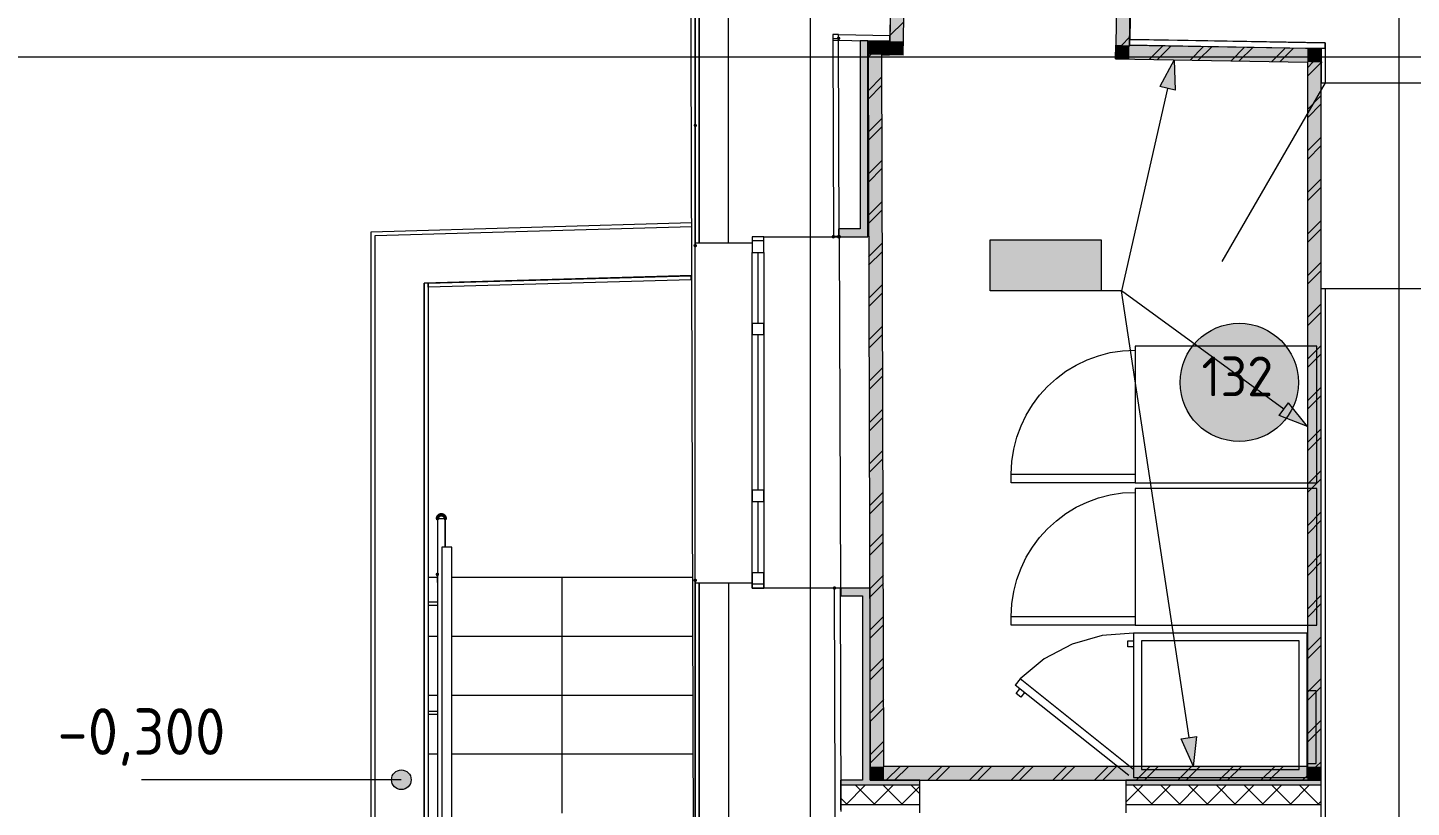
# Model space of a CAD drawing. Header units: millimetres. Extents: x -546 to 1681, y -650 to 1730.
# Drawn here: x 722.3 to 792.8, y 615.1 to 654.9 of the extents above; entities that cross this region are included whole.
import ezdxf

# ---------------------------------------------------------------- set-up
doc = ezdxf.new("R2010")
doc.units = ezdxf.units.MM

msp = doc.modelspace()

# ---------------------------------------------------------------- hatches: boundary and pattern name
at = {"true_color": 0xffffff}
h = msp.add_hatch(color=7, dxfattribs=at)
h.dxf.hatch_style = 2
h.paths.add_polyline_path([(766.905, 654.164), (766.205, 654.176), (766.291, 659.072), (766.991, 659.06)])
h = msp.add_hatch(color=7, dxfattribs=at)
h.dxf.hatch_style = 2
h.paths.add_polyline_path([(777.807, 658.877), (778.507, 658.865), (778.424, 653.966), (777.724, 653.978)])
h = msp.add_hatch(color=7)
h.dxf.hatch_style = 2
h.paths.add_polyline_path([(763.602, 654.229), (763.666, 654.255), (763.692, 654.319), (763.666, 654.382), (763.602, 654.409), (763.533, 654.382), (763.506, 654.319), (763.533, 654.255)])
h = msp.add_hatch(color=7)
h.dxf.hatch_style = 2
h.paths.add_polyline_path([(765.094, 644.21), (764.694, 644.21), (764.694, 654.195), (765.094, 654.195)])
h = msp.add_hatch(color=7, dxfattribs=at)
h.dxf.hatch_style = 2
h.paths.add_polyline_path([(765.797, 653.483), (765.097, 653.495), (765.094, 654.195)])
h = msp.add_hatch(color=7, dxfattribs=at)
h.dxf.hatch_style = 2
h.paths.add_polyline_path([(765.094, 654.195), (765.795, 654.183), (765.797, 653.483)])
h = msp.add_hatch(color=7, dxfattribs=at)
h.dxf.hatch_style = 2
h.paths.add_polyline_path([(765.797, 653.483), (765.795, 654.183), (766.205, 654.176), (766.193, 653.476)])
h = msp.add_hatch(color=7, dxfattribs=at)
h.dxf.hatch_style = 2
h.paths.add_polyline_path([(766.205, 654.176), (766.893, 653.464), (766.193, 653.476)])
h = msp.add_hatch(color=7, dxfattribs=at)
h.dxf.hatch_style = 2
h.paths.add_polyline_path([(766.905, 654.164), (766.893, 653.464), (766.205, 654.176)])
h = msp.add_hatch(color=7, dxfattribs=at)
h.dxf.hatch_style = 2
h.paths.add_polyline_path([(777.712, 653.278), (777.724, 653.978), (778.424, 653.966)])
h = msp.add_hatch(color=7, dxfattribs=at)
h.dxf.hatch_style = 2
h.paths.add_polyline_path([(778.424, 653.966), (778.412, 653.266), (777.712, 653.278)])
h = msp.add_hatch(color=7, dxfattribs=at)
h.dxf.hatch_style = 2
h.paths.add_polyline_path([(778.412, 653.266), (778.424, 653.966), (787.486, 653.81), (787.486, 653.11)])
h = msp.add_hatch(color=7, dxfattribs=at)
h.dxf.hatch_style = 2
h.paths.add_polyline_path([(787.486, 653.11), (787.486, 653.81), (788.186, 653.798)])
h = msp.add_hatch(color=7, dxfattribs=at)
h.dxf.hatch_style = 2
h.paths.add_polyline_path([(787.486, 653.11), (788.174, 653.786), (788.186, 653.786), (788.186, 653.097)])
h = msp.add_hatch(color=7, dxfattribs=at)
h.dxf.hatch_style = 2
h.paths.add_polyline_path([(788.186, 653.786), (788.174, 653.786), (788.186, 653.798)])
h = msp.add_hatch(color=7, dxfattribs=at)
h.dxf.hatch_style = 2
h.paths.add_polyline_path([(765.91, 617.218), (765.21, 617.218), (765.097, 653.495), (765.797, 653.483)])
at = {"true_color": 0x0077b0}
h = msp.add_hatch(color=144, dxfattribs=at)
h.dxf.hatch_style = 2
h.paths.add_polyline_path([(780.697, 653.227), (780.755, 651.682), (779.975, 651.86)])
at = {"true_color": 0xffffff}
h = msp.add_hatch(color=7, dxfattribs=at)
h.dxf.hatch_style = 2
h.paths.add_polyline_path([(787.486, 653.11), (788.186, 653.097), (788.186, 617.218), (787.486, 617.218)])
h = msp.add_hatch(color=7)
h.dxf.hatch_style = 2
h.paths.add_polyline_path([(788.155, 653.156), (788.123, 653.118), (788.126, 653.069), (788.164, 653.036), (788.213, 653.04), (788.248, 653.078), (788.244, 653.128), (788.207, 653.16)])
h = msp.add_hatch(color=7)
h.dxf.hatch_style = 2
h.paths.add_polyline_path([(756.296, 649.973), (756.233, 649.946), (756.206, 649.883), (756.233, 649.819), (756.296, 649.793), (756.36, 649.819), (756.386, 649.883), (756.36, 649.946)])
h = msp.add_hatch(color=7)
h.dxf.hatch_style = 2
h.paths.add_polyline_path([(763.594, 644.21), (763.594, 644.22), (763.634, 644.22), (763.632, 644.61), (764.694, 644.61), (764.694, 644.21)])
h = msp.add_hatch(color=7)
h.dxf.hatch_style = 2
h.paths.add_polyline_path([(756.286, 643.85), (756.223, 643.823), (756.196, 643.76), (756.223, 643.696), (756.286, 643.67), (756.296, 643.67), (756.36, 643.696), (756.386, 643.76), (756.36, 643.823), (756.296, 643.85)])
h = msp.add_hatch(color=7)
h.dxf.hatch_style = 2
h.paths.add_polyline_path([(763.334, 644.31), (763.271, 644.283), (763.244, 644.22), (763.271, 644.156), (763.334, 644.13), (763.398, 644.156), (763.424, 644.22), (763.398, 644.283)])
h = msp.add_hatch(color=7)
h.dxf.hatch_style = 2
h.paths.add_polyline_path([(763.424, 644.22), (763.398, 644.283), (763.334, 644.31), (763.271, 644.283), (763.244, 644.22), (763.244, 644.21), (763.271, 644.146), (763.334, 644.12), (763.398, 644.146), (763.424, 644.21)])
h = msp.add_hatch(color=7)
h.dxf.hatch_style = 2
h.paths.add_polyline_path([(763.334, 644.3), (763.271, 644.273), (763.244, 644.21), (763.271, 644.146), (763.334, 644.12), (763.398, 644.146), (763.424, 644.21), (763.398, 644.273)])
h = msp.add_hatch(color=7)
h.dxf.hatch_style = 2
h.paths.add_polyline_path([(763.506, 644.21), (763.533, 644.146), (763.596, 644.12), (763.66, 644.146), (763.686, 644.21), (763.686, 644.22), (763.66, 644.283), (763.596, 644.31), (763.533, 644.283), (763.506, 644.22)])
h = msp.add_hatch(color=7)
h.dxf.hatch_style = 2
h.paths.add_polyline_path([(763.544, 644.21), (763.571, 644.146), (763.634, 644.12), (763.698, 644.146), (763.724, 644.21), (763.724, 644.22), (763.698, 644.283), (763.634, 644.31), (763.571, 644.283), (763.544, 644.22)])
h = msp.add_hatch(color=7, dxfattribs=at)
h.dxf.hatch_style = 2
h.paths.add_polyline_path([(771.322, 644.053), (776.979, 644.053), (776.979, 641.465), (771.322, 641.465)])
h = msp.add_hatch(color=7, dxfattribs=at)
h.dxf.hatch_style = 2
h.paths.add_polyline_path([(771.322, 644.053), (776.979, 644.053), (776.979, 641.465), (771.322, 641.465)])
h = msp.add_hatch(color=7, dxfattribs=at)
h.dxf.hatch_style = 2
h.paths.add_polyline_path([(771.322, 644.053), (776.979, 644.053), (776.979, 641.465), (771.322, 641.465)])
at = {"true_color": 0x0077b0}
h = msp.add_hatch(color=144, dxfattribs=at)
h.dxf.hatch_style = 2
h.paths.add_polyline_path([(771.624, 644.071), (772.634, 644.071), (772.708, 644.045), (772.733, 643.969), (772.733, 642.151), (772.708, 642.077), (772.634, 642.053), (772.558, 642.077), (772.533, 642.151), (772.533, 643.867), (771.726, 643.867), (771.726, 642.151), (771.7, 642.077), (771.624, 642.053), (771.548, 642.077), (771.523, 642.151), (771.523, 643.969), (771.548, 644.045)])
h = msp.add_hatch(color=144, dxfattribs=at)
h.dxf.hatch_style = 2
h.paths.add_polyline_path([(771.624, 644.071), (772.634, 644.071), (772.708, 644.045), (772.733, 643.969), (772.733, 642.151), (772.708, 642.077), (772.634, 642.053), (772.558, 642.077), (772.533, 642.151), (772.533, 643.867), (771.726, 643.867), (771.726, 642.151), (771.7, 642.077), (771.624, 642.053), (771.548, 642.077), (771.523, 642.151), (771.523, 643.969), (771.548, 644.045)])
h = msp.add_hatch(color=144, dxfattribs=at)
h.dxf.hatch_style = 2
h.paths.add_polyline_path([(771.624, 644.071), (772.634, 644.071), (772.708, 644.045), (772.733, 643.969), (772.733, 642.151), (772.708, 642.077), (772.634, 642.053), (772.558, 642.077), (772.533, 642.151), (772.533, 643.867), (771.726, 643.867), (771.726, 642.151), (771.7, 642.077), (771.624, 642.053), (771.548, 642.077), (771.523, 642.151), (771.523, 643.969), (771.548, 644.045)])
h = msp.add_hatch(color=144, dxfattribs=at)
h.dxf.hatch_style = 2
h.paths.add_polyline_path([(773.138, 642.151), (773.138, 643.969), (773.163, 644.045), (773.239, 644.071), (773.315, 644.045), (773.341, 643.969), (773.341, 643.263), (774.148, 643.263), (774.148, 643.969), (774.173, 644.045), (774.25, 644.071), (774.323, 644.045), (774.348, 643.969), (774.348, 642.151), (774.323, 642.077), (774.25, 642.053), (774.173, 642.077), (774.148, 642.151), (774.148, 643.06), (773.341, 643.06), (773.341, 642.151), (773.315, 642.077), (773.239, 642.053), (773.163, 642.077)])
h = msp.add_hatch(color=144, dxfattribs=at)
h.dxf.hatch_style = 2
h.paths.add_polyline_path([(773.138, 642.151), (773.138, 643.969), (773.163, 644.045), (773.239, 644.071), (773.315, 644.045), (773.341, 643.969), (773.341, 643.263), (774.148, 643.263), (774.148, 643.969), (774.173, 644.045), (774.25, 644.071), (774.323, 644.045), (774.348, 643.969), (774.348, 642.151), (774.323, 642.077), (774.25, 642.053), (774.173, 642.077), (774.148, 642.151), (774.148, 643.06), (773.341, 643.06), (773.341, 642.151), (773.315, 642.077), (773.239, 642.053), (773.163, 642.077)])
h = msp.add_hatch(color=144, dxfattribs=at)
h.dxf.hatch_style = 2
h.paths.add_polyline_path([(773.138, 642.151), (773.138, 643.969), (773.163, 644.045), (773.239, 644.071), (773.315, 644.045), (773.341, 643.969), (773.341, 643.263), (774.148, 643.263), (774.148, 643.969), (774.173, 644.045), (774.25, 644.071), (774.323, 644.045), (774.348, 643.969), (774.348, 642.151), (774.323, 642.077), (774.25, 642.053), (774.173, 642.077), (774.148, 642.151), (774.148, 643.06), (773.341, 643.06), (773.341, 642.151), (773.315, 642.077), (773.239, 642.053), (773.163, 642.077)])
h = msp.add_hatch(color=144, dxfattribs=at)
h.dxf.hatch_style = 2
h.paths.add_polyline_path([(776.571, 643.726), (776.34, 643.495), (776.269, 643.464), (776.193, 643.489), (776.168, 643.565), (776.196, 643.636), (776.591, 644.031), (776.632, 644.06), (776.673, 644.071), (776.749, 644.045), (776.774, 643.969), (776.774, 642.151), (776.749, 642.077), (776.673, 642.053), (776.597, 642.077), (776.571, 642.151)])
h = msp.add_hatch(color=144, dxfattribs=at)
h.dxf.hatch_style = 2
h.paths.add_polyline_path([(776.571, 643.726), (776.34, 643.495), (776.269, 643.464), (776.193, 643.489), (776.168, 643.565), (776.196, 643.636), (776.591, 644.031), (776.632, 644.06), (776.673, 644.071), (776.749, 644.045), (776.774, 643.969), (776.774, 642.151), (776.749, 642.077), (776.673, 642.053), (776.597, 642.077), (776.571, 642.151)])
h = msp.add_hatch(color=144, dxfattribs=at)
h.dxf.hatch_style = 2
h.paths.add_polyline_path([(776.571, 643.726), (776.34, 643.495), (776.269, 643.464), (776.193, 643.489), (776.168, 643.565), (776.196, 643.636), (776.591, 644.031), (776.632, 644.06), (776.673, 644.071), (776.749, 644.045), (776.774, 643.969), (776.774, 642.151), (776.749, 642.077), (776.673, 642.053), (776.597, 642.077), (776.571, 642.151)])
h = msp.add_hatch(color=144, dxfattribs=at)
h.dxf.hatch_style = 2
h.paths.add_polyline_path([(775.662, 642.555), (774.855, 642.555), (774.778, 642.58), (774.753, 642.657), (774.778, 642.733), (774.855, 642.758), (775.662, 642.758), (775.738, 642.733), (775.763, 642.657), (775.738, 642.58)])
h = msp.add_hatch(color=144, dxfattribs=at)
h.dxf.hatch_style = 2
h.paths.add_polyline_path([(775.662, 642.555), (774.855, 642.555), (774.778, 642.58), (774.753, 642.657), (774.778, 642.733), (774.855, 642.758), (775.662, 642.758), (775.738, 642.733), (775.763, 642.657), (775.738, 642.58)])
h = msp.add_hatch(color=144, dxfattribs=at)
h.dxf.hatch_style = 2
h.paths.add_polyline_path([(775.662, 642.555), (774.855, 642.555), (774.778, 642.58), (774.753, 642.657), (774.778, 642.733), (774.855, 642.758), (775.662, 642.758), (775.738, 642.733), (775.763, 642.657), (775.738, 642.58)])
at = {"true_color": 0xffffff}
h = msp.add_hatch(color=7, dxfattribs=at)
edge = h.paths.add_edge_path()
edge.add_arc((784.016, 636.79), 3.012, 0, 360)
at = {"true_color": 0x0077b0}
h = msp.add_hatch(color=144, dxfattribs=at)
h.dxf.hatch_style = 2
h.paths.add_polyline_path([(787.486, 634.544), (786.045, 635.102), (786.517, 635.748)])
h = msp.add_hatch(color=7)
h.dxf.hatch_style = 2
h.paths.add_polyline_path([(743.064, 629.848), (743.091, 629.784), (743.154, 629.758), (743.218, 629.784), (743.244, 629.848), (743.218, 629.919), (743.154, 629.946), (743.091, 629.919)])
h = msp.add_hatch(color=7)
h.dxf.hatch_style = 2
h.paths.add_polyline_path([(743.065, 629.867), (743.083, 629.801), (743.143, 629.766), (743.209, 629.785), (743.243, 629.845), (743.226, 629.919), (743.166, 629.953), (743.1, 629.935)])
h = msp.add_hatch(color=7)
h.dxf.hatch_style = 2
h.paths.add_polyline_path([(743.066, 629.876), (743.083, 629.81), (743.142, 629.775), (743.209, 629.792), (743.244, 629.851), (743.228, 629.925), (743.169, 629.96), (743.102, 629.943)])
h = msp.add_hatch(color=7)
h.dxf.hatch_style = 2
h.paths.add_polyline_path([(743.067, 629.882), (743.085, 629.816), (743.145, 629.781), (743.211, 629.8), (743.245, 629.86), (743.228, 629.934), (743.168, 629.968), (743.102, 629.95)])
h = msp.add_hatch(color=7)
h.dxf.hatch_style = 2
h.paths.add_polyline_path([(743.068, 629.89), (743.086, 629.824), (743.146, 629.789), (743.212, 629.808), (743.246, 629.868), (743.229, 629.942), (743.169, 629.976), (743.103, 629.958)])
h = msp.add_hatch(color=7)
h.dxf.hatch_style = 2
h.paths.add_polyline_path([(743.071, 629.909), (743.081, 629.84), (743.136, 629.799), (743.204, 629.81), (743.245, 629.865), (743.237, 629.941), (743.182, 629.982), (743.114, 629.972)])
h = msp.add_hatch(color=7)
h.dxf.hatch_style = 2
h.paths.add_polyline_path([(743.073, 629.917), (743.083, 629.848), (743.138, 629.807), (743.206, 629.818), (743.247, 629.873), (743.239, 629.949), (743.184, 629.99), (743.116, 629.98)])
h = msp.add_hatch(color=7)
h.dxf.hatch_style = 2
h.paths.add_polyline_path([(743.076, 629.927), (743.084, 629.859), (743.137, 629.816), (743.206, 629.824), (743.249, 629.878), (743.243, 629.953), (743.189, 629.996), (743.12, 629.988)])
h = msp.add_hatch(color=7)
h.dxf.hatch_style = 2
h.paths.add_polyline_path([(743.08, 629.941), (743.082, 629.873), (743.133, 629.825), (743.201, 629.828), (743.248, 629.878), (743.249, 629.955), (743.199, 630.002), (743.13, 630)])
h = msp.add_hatch(color=7)
h.dxf.hatch_style = 2
h.paths.add_polyline_path([(743.084, 629.953), (743.084, 629.884), (743.132, 629.835), (743.201, 629.834), (743.25, 629.882), (743.254, 629.958), (743.206, 630.007), (743.137, 630.008)])
h = msp.add_hatch(color=7)
h.dxf.hatch_style = 2
h.paths.add_polyline_path([(743.095, 629.977), (743.086, 629.909), (743.128, 629.855), (743.197, 629.846), (743.251, 629.888), (743.264, 629.963), (743.222, 630.018), (743.153, 630.026)])
h = msp.add_hatch(color=7)
h.dxf.hatch_style = 2
h.paths.add_polyline_path([(743.086, 629.956), (743.088, 629.888), (743.139, 629.84), (743.207, 629.843), (743.254, 629.893), (743.255, 629.97), (743.205, 630.017), (743.136, 630.015)])
h = msp.add_hatch(color=7)
h.dxf.hatch_style = 2
h.paths.add_polyline_path([(743.099, 629.984), (743.09, 629.916), (743.132, 629.862), (743.201, 629.853), (743.255, 629.895), (743.268, 629.97), (743.226, 630.025), (743.157, 630.033)])
h = msp.add_hatch(color=7)
h.dxf.hatch_style = 2
h.paths.add_polyline_path([(743.103, 629.991), (743.094, 629.923), (743.136, 629.869), (743.205, 629.86), (743.259, 629.902), (743.272, 629.977), (743.23, 630.032), (743.161, 630.04)])
h = msp.add_hatch(color=7)
h.dxf.hatch_style = 2
h.paths.add_polyline_path([(743.11, 630.004), (743.097, 629.936), (743.135, 629.879), (743.203, 629.866), (743.26, 629.904), (743.277, 629.977), (743.239, 630.035), (743.172, 630.048)])
h = msp.add_hatch(color=7)
h.dxf.hatch_style = 2
h.paths.add_polyline_path([(743.116, 630.012), (743.1, 629.945), (743.137, 629.886), (743.204, 629.871), (743.262, 629.907), (743.283, 629.982), (743.246, 630.04), (743.179, 630.055)])
h = msp.add_hatch(color=7)
h.dxf.hatch_style = 2
h.paths.add_polyline_path([(743.125, 630.024), (743.105, 629.959), (743.137, 629.898), (743.202, 629.877), (743.263, 629.909), (743.289, 629.981), (743.257, 630.042), (743.191, 630.062)])
h = msp.add_hatch(color=7)
h.dxf.hatch_style = 2
h.paths.add_polyline_path([(743.13, 630.03), (743.11, 629.965), (743.142, 629.904), (743.207, 629.883), (743.268, 629.915), (743.294, 629.987), (743.262, 630.048), (743.196, 630.068)])
h = msp.add_hatch(color=7)
h.dxf.hatch_style = 2
h.paths.add_polyline_path([(743.135, 630.036), (743.115, 629.971), (743.147, 629.91), (743.212, 629.889), (743.273, 629.921), (743.299, 629.993), (743.267, 630.054), (743.201, 630.074)])
h = msp.add_hatch(color=7)
h.dxf.hatch_style = 2
h.paths.add_polyline_path([(743.145, 630.048), (743.119, 629.985), (743.145, 629.921), (743.209, 629.895), (743.273, 629.921), (743.305, 629.991), (743.279, 630.054), (743.215, 630.081)])
h = msp.add_hatch(color=7)
h.dxf.hatch_style = 2
h.paths.add_polyline_path([(743.158, 630.06), (743.126, 629.999), (743.146, 629.933), (743.207, 629.901), (743.273, 629.922), (743.311, 629.988), (743.29, 630.053), (743.229, 630.085)])
h = msp.add_hatch(color=7)
h.dxf.hatch_style = 2
h.paths.add_polyline_path([(743.157, 630.059), (743.131, 629.996), (743.157, 629.932), (743.221, 629.906), (743.285, 629.932), (743.317, 630.002), (743.291, 630.065), (743.227, 630.092)])
h = msp.add_hatch(color=7)
h.dxf.hatch_style = 2
h.paths.add_polyline_path([(743.17, 630.071), (743.138, 630.01), (743.158, 629.944), (743.219, 629.912), (743.285, 629.933), (743.323, 629.999), (743.302, 630.064), (743.241, 630.096)])
h = msp.add_hatch(color=7)
h.dxf.hatch_style = 2
h.paths.add_polyline_path([(743.188, 630.085), (743.146, 630.03), (743.155, 629.962), (743.209, 629.92), (743.278, 629.929), (743.327, 629.987), (743.318, 630.055), (743.264, 630.097)])
h = msp.add_hatch(color=7)
h.dxf.hatch_style = 2
h.paths.add_polyline_path([(743.183, 630.08), (743.151, 630.019), (743.171, 629.953), (743.232, 629.921), (743.298, 629.942), (743.336, 630.008), (743.315, 630.073), (743.254, 630.105)])
h = msp.add_hatch(color=7)
h.dxf.hatch_style = 2
h.paths.add_polyline_path([(743.201, 630.094), (743.159, 630.039), (743.168, 629.971), (743.222, 629.929), (743.291, 629.938), (743.34, 629.996), (743.331, 630.064), (743.277, 630.106)])
h = msp.add_hatch(color=7)
h.dxf.hatch_style = 2
h.paths.add_polyline_path([(743.208, 630.098), (743.166, 630.043), (743.175, 629.975), (743.229, 629.933), (743.298, 629.942), (743.347, 630), (743.338, 630.068), (743.284, 630.11)])
h = msp.add_hatch(color=7)
h.dxf.hatch_style = 2
h.paths.add_polyline_path([(743.215, 630.102), (743.173, 630.047), (743.182, 629.979), (743.236, 629.937), (743.305, 629.946), (743.354, 630.004), (743.345, 630.072), (743.291, 630.114)])
h = msp.add_hatch(color=7)
h.dxf.hatch_style = 2
h.paths.add_polyline_path([(743.232, 630.11), (743.184, 630.061), (743.184, 629.992), (743.234, 629.944), (743.303, 629.945), (743.358, 629.997), (743.357, 630.066), (743.308, 630.114)])
h = msp.add_hatch(color=7)
h.dxf.hatch_style = 2
h.paths.add_polyline_path([(743.243, 630.115), (743.192, 630.068), (743.19, 629.999), (743.237, 629.949), (743.306, 629.946), (743.364, 629.997), (743.366, 630.065), (743.319, 630.116)])
h = msp.add_hatch(color=7)
h.dxf.hatch_style = 2
h.paths.add_polyline_path([(743.247, 630.116), (743.199, 630.067), (743.199, 629.998), (743.249, 629.95), (743.318, 629.951), (743.373, 630.003), (743.372, 630.072), (743.323, 630.12)])
h = msp.add_hatch(color=7)
h.dxf.hatch_style = 2
h.paths.add_polyline_path([(743.267, 630.124), (743.212, 630.083), (743.202, 630.015), (743.243, 629.96), (743.311, 629.949), (743.374, 629.992), (743.384, 630.061), (743.343, 630.116)])
h = msp.add_hatch(color=7)
h.dxf.hatch_style = 2
h.paths.add_polyline_path([(743.275, 630.126), (743.22, 630.085), (743.21, 630.017), (743.251, 629.962), (743.319, 629.951), (743.382, 629.994), (743.392, 630.063), (743.351, 630.118)])
h = msp.add_hatch(color=7)
h.dxf.hatch_style = 2
h.paths.add_polyline_path([(743.28, 630.127), (743.227, 630.084), (743.219, 630.016), (743.261, 629.962), (743.33, 629.954), (743.391, 629.999), (743.399, 630.067), (743.356, 630.121)])
h = msp.add_hatch(color=7)
h.dxf.hatch_style = 2
h.paths.add_polyline_path([(743.29, 630.13), (743.235, 630.089), (743.225, 630.021), (743.266, 629.966), (743.334, 629.955), (743.397, 629.998), (743.407, 630.067), (743.366, 630.122)])
h = msp.add_hatch(color=7)
h.dxf.hatch_style = 2
h.paths.add_polyline_path([(743.309, 630.134), (743.249, 630.1), (743.231, 630.034), (743.265, 629.974), (743.331, 629.955), (743.399, 629.991), (743.417, 630.057), (743.383, 630.117)])
h = msp.add_hatch(color=7)
h.dxf.hatch_style = 2
h.paths.add_polyline_path([(743.317, 630.135), (743.257, 630.101), (743.239, 630.035), (743.273, 629.975), (743.339, 629.956), (743.407, 629.992), (743.425, 630.058), (743.391, 630.118)])
h = msp.add_hatch(color=7)
h.dxf.hatch_style = 2
h.paths.add_polyline_path([(743.336, 630.137), (743.273, 630.11), (743.246, 630.047), (743.273, 629.983), (743.336, 629.957), (743.408, 629.983), (743.434, 630.047), (743.408, 630.11)])
h = msp.add_hatch(color=7)
h.dxf.hatch_style = 2
h.paths.add_polyline_path([(743.333, 630.136), (743.273, 630.102), (743.255, 630.036), (743.289, 629.976), (743.355, 629.957), (743.423, 629.993), (743.441, 630.059), (743.407, 630.119)])
h = msp.add_hatch(color=7)
h.dxf.hatch_style = 2
h.paths.add_polyline_path([(743.352, 630.138), (743.289, 630.111), (743.262, 630.048), (743.289, 629.984), (743.352, 629.958), (743.418, 629.984), (743.444, 630.048), (743.418, 630.111)])
h = msp.add_hatch(color=7)
h.dxf.hatch_style = 2
h.paths.add_polyline_path([(743.365, 630.137), (743.299, 630.119), (743.265, 630.059), (743.283, 629.993), (743.343, 629.958), (743.417, 629.976), (743.451, 630.036), (743.433, 630.102)])
h = msp.add_hatch(color=7)
h.dxf.hatch_style = 2
h.paths.add_polyline_path([(743.362, 630.137), (743.299, 630.11), (743.272, 630.047), (743.299, 629.983), (743.362, 629.957), (743.434, 629.983), (743.46, 630.047), (743.434, 630.11)])
h = msp.add_hatch(color=7)
h.dxf.hatch_style = 2
h.paths.add_polyline_path([(743.381, 630.136), (743.315, 630.118), (743.281, 630.058), (743.299, 629.992), (743.359, 629.957), (743.433, 629.975), (743.467, 630.035), (743.449, 630.101)])
h = msp.add_hatch(color=7)
h.dxf.hatch_style = 2
h.paths.add_polyline_path([(743.389, 630.135), (743.323, 630.117), (743.289, 630.057), (743.307, 629.991), (743.367, 629.956), (743.441, 629.974), (743.475, 630.034), (743.457, 630.1)])
h = msp.add_hatch(color=7)
h.dxf.hatch_style = 2
h.paths.add_polyline_path([(743.397, 630.134), (743.331, 630.116), (743.297, 630.056), (743.315, 629.99), (743.375, 629.955), (743.449, 629.973), (743.483, 630.033), (743.465, 630.099)])
h = msp.add_hatch(color=7)
h.dxf.hatch_style = 2
h.paths.add_polyline_path([(743.416, 630.131), (743.348, 630.121), (743.307, 630.066), (743.317, 629.997), (743.372, 629.956), (743.448, 629.965), (743.489, 630.02), (743.479, 630.088)])
h = msp.add_hatch(color=7)
h.dxf.hatch_style = 2
h.paths.add_polyline_path([(743.424, 630.129), (743.356, 630.119), (743.315, 630.064), (743.325, 629.995), (743.38, 629.954), (743.456, 629.963), (743.497, 630.018), (743.487, 630.086)])
h = msp.add_hatch(color=7)
h.dxf.hatch_style = 2
h.paths.add_polyline_path([(743.446, 630.122), (743.377, 630.123), (743.327, 630.075), (743.327, 630.006), (743.375, 629.957), (743.451, 629.953), (743.5, 630.001), (743.501, 630.07)])
h = msp.add_hatch(color=7)
h.dxf.hatch_style = 2
h.paths.add_polyline_path([(743.439, 630.124), (743.371, 630.114), (743.33, 630.059), (743.34, 629.99), (743.395, 629.949), (743.471, 629.958), (743.512, 630.013), (743.502, 630.081)])
h = msp.add_hatch(color=7)
h.dxf.hatch_style = 2
h.paths.add_polyline_path([(743.461, 630.117), (743.392, 630.118), (743.342, 630.07), (743.342, 630.001), (743.39, 629.952), (743.466, 629.948), (743.515, 629.996), (743.516, 630.065)])
h = msp.add_hatch(color=7)
h.dxf.hatch_style = 2
h.paths.add_polyline_path([(743.468, 630.114), (743.399, 630.115), (743.349, 630.067), (743.349, 629.998), (743.397, 629.949), (743.473, 629.945), (743.522, 629.993), (743.523, 630.062)])
h = msp.add_hatch(color=7)
h.dxf.hatch_style = 2
h.paths.add_polyline_path([(743.479, 630.109), (743.411, 630.114), (743.359, 630.069), (743.354, 630), (743.399, 629.948), (743.476, 629.939), (743.528, 629.984), (743.532, 630.053)])
h = msp.add_hatch(color=7)
h.dxf.hatch_style = 2
h.paths.add_polyline_path([(743.492, 630.103), (743.423, 630.111), (743.369, 630.069), (743.36, 630.001), (743.402, 629.947), (743.478, 629.934), (743.532, 629.976), (743.541, 630.044)])
h = msp.add_hatch(color=7)
h.dxf.hatch_style = 2
h.paths.add_polyline_path([(743.499, 630.099), (743.43, 630.107), (743.376, 630.065), (743.367, 629.997), (743.409, 629.943), (743.485, 629.93), (743.539, 629.972), (743.548, 630.04)])
h = msp.add_hatch(color=7)
h.dxf.hatch_style = 2
h.paths.add_polyline_path([(743.511, 630.092), (743.444, 630.105), (743.386, 630.067), (743.373, 629.999), (743.411, 629.942), (743.485, 629.925), (743.542, 629.963), (743.555, 630.03)])
h = msp.add_hatch(color=7)
h.dxf.hatch_style = 2
h.paths.add_polyline_path([(743.519, 630.086), (743.452, 630.101), (743.394, 630.065), (743.378, 629.998), (743.415, 629.939), (743.489, 629.919), (743.547, 629.955), (743.563, 630.023)])
h = msp.add_hatch(color=7)
h.dxf.hatch_style = 2
h.paths.add_polyline_path([(743.532, 630.077), (743.466, 630.097), (743.405, 630.065), (743.385, 630), (743.417, 629.939), (743.488, 629.913), (743.549, 629.945), (743.57, 630.011)])
h = msp.add_hatch(color=7)
h.dxf.hatch_style = 2
h.paths.add_polyline_path([(743.538, 630.072), (743.472, 630.092), (743.411, 630.06), (743.391, 629.995), (743.423, 629.934), (743.494, 629.908), (743.555, 629.94), (743.576, 630.006)])
h = msp.add_hatch(color=7)
h.dxf.hatch_style = 2
h.paths.add_polyline_path([(743.544, 630.067), (743.478, 630.087), (743.417, 630.055), (743.397, 629.99), (743.429, 629.929), (743.5, 629.903), (743.561, 629.935), (743.582, 630.001)])
h = msp.add_hatch(color=7)
h.dxf.hatch_style = 2
h.paths.add_polyline_path([(743.556, 630.056), (743.492, 630.083), (743.428, 630.056), (743.402, 629.993), (743.428, 629.929), (743.498, 629.897), (743.562, 629.923), (743.588, 629.987)])
h = msp.add_hatch(color=7)
h.dxf.hatch_style = 2
h.paths.add_polyline_path([(743.567, 630.044), (743.506, 630.076), (743.441, 630.056), (743.409, 629.995), (743.429, 629.929), (743.495, 629.891), (743.561, 629.912), (743.593, 629.973)])
h = msp.add_hatch(color=7)
h.dxf.hatch_style = 2
h.paths.add_polyline_path([(743.572, 630.038), (743.511, 630.07), (743.446, 630.05), (743.414, 629.989), (743.434, 629.923), (743.5, 629.885), (743.566, 629.906), (743.598, 629.967)])
h = msp.add_hatch(color=7)
h.dxf.hatch_style = 2
h.paths.add_polyline_path([(743.577, 630.032), (743.516, 630.064), (743.451, 630.044), (743.419, 629.983), (743.439, 629.917), (743.505, 629.879), (743.571, 629.9), (743.603, 629.961)])
h = msp.add_hatch(color=7)
h.dxf.hatch_style = 2
h.paths.add_polyline_path([(743.586, 630.021), (743.528, 630.057), (743.461, 630.042), (743.424, 629.984), (743.44, 629.916), (743.503, 629.873), (743.57, 629.888), (743.607, 629.947)])
h = msp.add_hatch(color=7)
h.dxf.hatch_style = 2
h.paths.add_polyline_path([(743.587, 630.019), (743.526, 630.051), (743.461, 630.031), (743.429, 629.97), (743.449, 629.904), (743.515, 629.866), (743.581, 629.887), (743.613, 629.948)])
h = msp.add_hatch(color=7)
h.dxf.hatch_style = 2
h.paths.add_polyline_path([(743.601, 630), (743.547, 630.042), (743.478, 630.034), (743.436, 629.979), (743.445, 629.911), (743.503, 629.862), (743.572, 629.871), (743.614, 629.925)])
h = msp.add_hatch(color=7)
h.dxf.hatch_style = 2
h.paths.add_polyline_path([(743.605, 629.993), (743.551, 630.035), (743.482, 630.027), (743.44, 629.972), (743.449, 629.904), (743.507, 629.855), (743.576, 629.864), (743.618, 629.918)])
h = msp.add_hatch(color=7)
h.dxf.hatch_style = 2
h.paths.add_polyline_path([(743.614, 629.977), (743.565, 630.025), (743.496, 630.024), (743.448, 629.975), (743.448, 629.906), (743.501, 629.851), (743.57, 629.852), (743.618, 629.901)])
h = msp.add_hatch(color=7)
h.dxf.hatch_style = 2
h.paths.add_polyline_path([(743.615, 629.975), (743.563, 630.02), (743.494, 630.015), (743.449, 629.963), (743.454, 629.894), (743.51, 629.841), (743.578, 629.846), (743.623, 629.898)])
h = msp.add_hatch(color=7)
h.dxf.hatch_style = 2
h.paths.add_polyline_path([(743.621, 629.962), (743.572, 630.01), (743.503, 630.009), (743.455, 629.96), (743.455, 629.891), (743.508, 629.836), (743.577, 629.837), (743.625, 629.886)])
h = msp.add_hatch(color=7)
h.dxf.hatch_style = 2
h.paths.add_polyline_path([(743.628, 629.944), (743.585, 629.998), (743.516, 630.006), (743.463, 629.963), (743.455, 629.895), (743.499, 629.834), (743.568, 629.826), (743.622, 629.869)])
h = msp.add_hatch(color=7)
h.dxf.hatch_style = 2
h.paths.add_polyline_path([(743.627, 629.944), (743.58, 629.995), (743.512, 629.997), (743.461, 629.95), (743.459, 629.881), (743.509, 629.823), (743.578, 629.82), (743.628, 629.868)])
h = msp.add_hatch(color=7)
h.dxf.hatch_style = 2
h.paths.add_polyline_path([(743.633, 629.927), (743.592, 629.982), (743.524, 629.992), (743.469, 629.951), (743.459, 629.883), (743.502, 629.82), (743.57, 629.809), (743.625, 629.85)])
h = msp.add_hatch(color=7)
h.dxf.hatch_style = 2
h.paths.add_polyline_path([(743.635, 629.919), (743.594, 629.974), (743.526, 629.984), (743.471, 629.943), (743.461, 629.875), (743.504, 629.812), (743.572, 629.801), (743.627, 629.842)])
h = msp.add_hatch(color=7)
h.dxf.hatch_style = 2
h.paths.add_polyline_path([(743.639, 629.901), (743.604, 629.961), (743.537, 629.978), (743.478, 629.943), (743.461, 629.876), (743.497, 629.81), (743.564, 629.793), (743.623, 629.828)])
h = msp.add_hatch(color=7)
h.dxf.hatch_style = 2
h.paths.add_polyline_path([(743.643, 629.874), (743.617, 629.937), (743.553, 629.964), (743.49, 629.937), (743.463, 629.874), (743.49, 629.802), (743.553, 629.776), (743.617, 629.802)])
h = msp.add_hatch(color=7)
h.dxf.hatch_style = 2
h.paths.add_polyline_path([(743.638, 629.904), (743.597, 629.959), (743.529, 629.969), (743.474, 629.928), (743.464, 629.86), (743.507, 629.797), (743.575, 629.786), (743.63, 629.827)])
h = msp.add_hatch(color=7)
h.dxf.hatch_style = 2
h.paths.add_polyline_path([(743.642, 629.877), (743.608, 629.937), (743.542, 629.955), (743.482, 629.921), (743.464, 629.855), (743.499, 629.787), (743.565, 629.768), (743.625, 629.803)])
h = msp.add_hatch(color=7)
h.dxf.hatch_style = 2
h.paths.add_polyline_path([(743.644, 629.858), (743.618, 629.921), (743.554, 629.948), (743.491, 629.921), (743.464, 629.858), (743.491, 629.786), (743.554, 629.76), (743.618, 629.786)])
h = msp.add_hatch(color=7)
h.dxf.hatch_style = 2
h.paths.add_polyline_path([(743.644, 629.85), (743.618, 629.913), (743.554, 629.94), (743.491, 629.913), (743.464, 629.85), (743.491, 629.784), (743.554, 629.758), (743.618, 629.784)])
h = msp.add_hatch(color=7)
h.dxf.hatch_style = 2
h.paths.add_polyline_path([(743.064, 627.007), (743.091, 626.943), (743.154, 626.917), (743.218, 626.943), (743.244, 627.007), (743.244, 627.017), (743.218, 627.08), (743.154, 627.107), (743.091, 627.08), (743.064, 627.017)])
h = msp.add_hatch(color=7)
h.dxf.hatch_style = 2
h.paths.add_polyline_path([(756.286, 626.8), (756.223, 626.773), (756.196, 626.71), (756.223, 626.646), (756.286, 626.62), (756.296, 626.62), (756.36, 626.646), (756.386, 626.71), (756.36, 626.773), (756.296, 626.8)])
h = msp.add_hatch(color=7)
h.dxf.hatch_style = 2
h.paths.add_polyline_path([(763.479, 626.32), (763.453, 626.383), (763.389, 626.41), (763.326, 626.383), (763.299, 626.32), (763.299, 626.31), (763.326, 626.246), (763.389, 626.22), (763.453, 626.246), (763.479, 626.31)])
h = msp.add_hatch(color=7)
h.dxf.hatch_style = 2
h.paths.add_polyline_path([(765.212, 626.31), (765.212, 625.91), (763.712, 625.91), (763.712, 626.31)])
h = msp.add_hatch(color=7)
h.dxf.hatch_style = 2
h.paths.add_polyline_path([(765.212, 625.91), (765.212, 616.518), (764.812, 616.518), (764.812, 625.91)])
h = msp.add_hatch(color=144, dxfattribs=at)
h.dxf.hatch_style = 2
h.paths.add_polyline_path([(781.683, 617.218), (781.064, 618.634), (781.855, 618.754)])
h = msp.add_hatch(color=7)
h.dxf.hatch_style = 2
h.paths.add_polyline_path([(741.815, 616.548), (741.668, 616.194), (741.315, 616.048), (740.961, 616.194), (740.815, 616.548), (740.961, 616.902), (741.315, 617.048), (741.668, 616.902)])
at = {"true_color": 0xffffff}
h = msp.add_hatch(color=7, dxfattribs=at)
h.dxf.hatch_style = 2
h.paths.add_polyline_path([(765.91, 617.218), (765.214, 616.52), (765.21, 617.218)])
h = msp.add_hatch(color=7, dxfattribs=at)
h.dxf.hatch_style = 2
h.paths.add_polyline_path([(765.91, 617.218), (765.912, 616.518), (765.212, 616.518)])
h = msp.add_hatch(color=7, dxfattribs=at)
h.dxf.hatch_style = 2
h.paths.add_polyline_path([(787.486, 617.218), (787.486, 616.518), (765.912, 616.518), (765.91, 617.218)])
h = msp.add_hatch(color=7, dxfattribs=at)
h.dxf.hatch_style = 2
h.paths.add_polyline_path([(787.486, 617.218), (788.186, 617.218), (788.186, 616.518)])
h = msp.add_hatch(color=7, dxfattribs=at)
h.dxf.hatch_style = 2
h.paths.add_polyline_path([(787.486, 616.518), (787.486, 617.218), (788.186, 616.518)])
h = msp.add_hatch(color=7)
h.dxf.hatch_style = 2
h.paths.add_polyline_path([(767.736, 616.518), (767.736, 616.268), (763.72, 616.268), (763.72, 616.518)])
h = msp.add_hatch(color=7)
h.dxf.hatch_style = 2
h.paths.add_polyline_path([(788.186, 616.518), (788.186, 616.268), (778.236, 616.268), (778.236, 616.518)])

# ---------------------------------------------------------------- linework, layer by layer
at = {"color": 7, "lineweight": 0}
for points in [[(762.173, 197.821), (762.173, 730.152)], [(792.173, 197.821), (792.173, 730.152)], [(757.996, 643.91), (757.996, 722.91)], [(756.296, 585.302), (756.013, 676.51)], [(756.213, 676.51), (756.296, 649.883)], [(756.286, 676.51), (756.286, 643.76)], [(756.296, 643.91), (756.296, 676.51)], [(756.496, 643.91), (756.496, 676.51)], [(756.496, 676.51), (756.496, 643.91)], [(777.819, 659.577), (777.724, 653.978)], [(766.291, 659.072), (766.205, 654.176)], [(766.219, 654.473), (766.294, 658.872)], [(766.893, 653.464), (766.991, 659.06)], [(778.424, 653.966), (778.507, 658.865)], [(778.512, 658.665), (778.437, 654.266)], [(766.21, 654.458), (766.923, 655.17)], [(763.308, 654.522), (763.303, 654.222)], [(763.596, 654.517), (763.308, 654.522)], [(763.596, 654.319), (763.596, 654.517)], [(763.596, 654.517), (766.219, 654.473)], [(766.205, 654.173), (766.21, 654.473)], [(778.029, 653.973), (778.431, 654.374)], [(763.302, 654.318), (763.596, 654.319)], [(763.302, 654.318), (763.334, 644.22)], [(763.303, 654.222), (766.205, 654.173)], [(763.634, 644.22), (763.602, 654.319)], [(765.094, 654.195), (764.694, 654.195)], [(764.694, 654.195), (764.694, 644.61)], [(765.094, 644.21), (765.094, 654.195)], [(765.094, 654.195), (765.097, 653.495)], [(766.205, 654.176), (765.094, 654.195)], [(765.096, 653.768), (765.307, 653.979)], [(765.245, 653.492), (765.518, 653.765)], [(765.307, 653.979), (765.516, 654.188)], [(765.518, 653.765), (765.795, 654.043)], [(765.795, 654.043), (765.933, 654.18)], [(777.712, 653.278), (777.724, 653.978)], [(777.718, 653.662), (778.029, 653.973)], [(777.758, 653.277), (778.423, 653.943)], [(778.423, 653.943), (778.446, 653.966)], [(778.429, 654.266), (778.424, 653.966)], [(778.424, 653.966), (788.386, 653.798)], [(787.486, 653.81), (778.424, 653.966)], [(788.391, 654.098), (778.429, 654.266)], [(778.437, 654.266), (780.873, 654.225)], [(779.426, 653.249), (780.114, 653.937)], [(779.843, 653.241), (780.531, 653.93)], [(780.873, 654.225), (788.386, 654.098)], [(781.511, 653.213), (782.2, 653.901)], [(781.928, 653.205), (782.617, 653.894)], [(783.597, 653.177), (784.285, 653.865)], [(784.014, 653.169), (784.702, 653.858)], [(785.682, 653.141), (786.37, 653.829)], [(786.099, 653.133), (786.787, 653.822)], [(788.186, 653.798), (787.486, 653.81)], [(788.386, 653.798), (788.186, 653.798)], [(788.186, 653.798), (788.186, 652.052)], [(788.186, 617.218), (788.186, 653.798)], [(788.386, 653.798), (788.391, 654.098)], [(788.386, 654.098), (788.386, 652.052)], [(187.211, 653.372), (863.726, 653.372)], [(765.097, 653.495), (765.212, 616.518)], [(765.097, 653.345), (765.245, 653.492)], [(765.797, 653.483), (766.193, 653.476)], [(765.91, 617.218), (765.797, 653.483)], [(766.893, 653.464), (766.193, 653.476)], [(777.712, 653.278), (787.486, 653.11)], [(787.486, 653.11), (787.486, 617.218)], [(787.486, 652.823), (787.767, 653.105)], [(787.486, 652.399), (788.184, 653.098)], [(787.767, 653.105), (788.186, 653.523)], [(765.102, 651.653), (765.8, 652.351)], [(765.104, 651.23), (765.802, 651.928)], [(788.386, 652.052), (783.136, 642.959)], [(788.186, 652.052), (788.386, 652.052)], [(788.386, 652.052), (793.486, 652.052)], [(787.486, 650.702), (788.186, 651.402)], [(787.486, 650.278), (788.186, 650.978)], [(765.109, 649.538), (765.807, 650.236)], [(765.11, 649.115), (765.808, 649.813)], [(787.486, 648.581), (788.186, 649.281)], [(787.486, 648.156), (788.186, 648.856)], [(765.116, 647.424), (765.813, 648.121)], [(765.117, 647.001), (765.815, 647.698)], [(787.486, 646.459), (788.186, 647.159)], [(787.486, 646.035), (788.186, 646.735)], [(765.122, 645.309), (765.82, 646.007)], [(765.124, 644.886), (765.821, 645.584)], [(739.779, 644.462), (756.111, 644.932)], [(739.985, 644.268), (756.112, 644.732)], [(764.694, 644.61), (763.594, 644.61)], [(763.594, 644.61), (763.594, 644.21)], [(787.486, 644.338), (788.186, 645.038)], [(787.486, 643.914), (788.186, 644.614)], [(739.785, 644.262), (739.779, 644.462)], [(739.785, 584.165), (739.785, 644.262)], [(739.985, 584.165), (739.985, 644.268)], [(756.296, 643.91), (756.496, 643.91)], [(756.296, 626.56), (756.296, 643.91)], [(756.496, 643.91), (757.996, 643.91)], [(757.996, 643.91), (759.196, 643.91)], [(759.796, 644.21), (759.196, 644.21)], [(759.196, 644.21), (759.196, 643.41)], [(759.196, 644.21), (759.196, 643.41)], [(759.796, 644.21), (759.196, 644.21)], [(759.796, 644.01), (759.196, 644.01)], [(759.796, 644.21), (763.596, 644.21)], [(759.796, 643.41), (759.796, 644.21)], [(759.796, 643.41), (759.796, 644.21)], [(763.596, 644.22), (763.334, 644.22)], [(763.334, 644.21), (763.634, 644.21)], [(763.596, 644.21), (765.094, 644.21)], [(763.634, 644.21), (763.689, 626.31)], [(765.129, 643.194), (765.827, 643.892)], [(756.286, 626.71), (756.286, 643.76)], [(759.196, 643.41), (759.796, 643.41)], [(759.196, 639.81), (759.196, 643.41)], [(759.496, 639.81), (759.496, 643.41)], [(759.796, 643.41), (759.796, 639.81)], [(765.13, 642.771), (765.828, 643.469)], [(787.486, 642.217), (788.186, 642.917)], [(787.486, 641.793), (788.186, 642.493)], [(756.119, 642.231), (742.485, 641.839)], [(742.485, 641.839), (742.485, 584.165)], [(742.485, 583.965), (742.485, 641.839)], [(742.685, 641.839), (742.485, 641.839)], [(742.685, 641.839), (756.079, 642.224)], [(742.685, 641.839), (742.685, 592.256)], [(742.691, 641.639), (742.685, 641.839)], [(756.085, 642.024), (742.691, 641.639)], [(756.085, 642.024), (756.079, 642.224)], [(765.135, 641.079), (765.833, 641.777)], [(765.137, 640.656), (765.835, 641.354)], [(788.386, 641.552), (788.186, 641.552)], [(788.186, 597.472), (788.186, 641.552)], [(793.486, 641.552), (788.386, 641.552)], [(788.386, 641.552), (788.386, 597.472)], [(787.486, 640.095), (788.186, 640.795)], [(787.486, 639.671), (788.186, 640.371)], [(759.196, 639.81), (759.796, 639.81)], [(759.196, 639.21), (759.196, 639.81)], [(759.196, 639.81), (759.196, 639.21)], [(759.796, 639.81), (759.796, 639.21)], [(759.796, 639.21), (759.796, 639.81)], [(765.142, 638.965), (765.84, 639.662)], [(781.004, 636.79), (781.02, 637.098), (781.065, 637.397), (781.14, 637.686), (781.241, 637.962), (781.368, 638.226), (781.519, 638.474), (781.692, 638.706), (781.887, 638.92), (782.1, 639.114), (782.332, 639.287), (782.581, 639.438), (782.844, 639.565), (783.121, 639.666), (783.409, 639.741), (783.708, 639.786), (784.016, 639.802), (784.324, 639.786), (784.623, 639.741), (784.912, 639.666), (785.188, 639.565), (785.452, 639.438), (785.7, 639.287), (785.932, 639.114), (786.146, 638.92), (786.34, 638.706), (786.514, 638.474), (786.665, 638.226), (786.791, 637.962), (786.893, 637.686), (786.967, 637.397), (787.013, 637.098), (787.028, 636.79)], [(759.796, 639.21), (759.196, 639.21)], [(759.196, 631.31), (759.196, 639.21)], [(759.496, 631.31), (759.496, 639.21)], [(759.796, 639.21), (759.796, 631.31)], [(765.143, 638.542), (765.841, 639.24)], [(787.486, 637.974), (788.186, 638.674)], [(787.486, 637.55), (788.186, 638.25)], [(765.149, 636.85), (765.846, 637.548)], [(765.15, 636.427), (765.848, 637.125)], [(787.028, 636.79), (787.013, 636.482), (786.967, 636.183), (786.893, 635.894), (786.791, 635.618), (786.665, 635.354), (786.514, 635.106), (786.34, 634.874), (786.146, 634.661), (785.932, 634.466), (785.7, 634.293), (785.452, 634.142), (785.188, 634.015), (784.912, 633.914), (784.623, 633.84), (784.324, 633.794), (784.016, 633.779), (783.708, 633.794), (783.409, 633.84), (783.121, 633.914), (782.844, 634.015), (782.581, 634.142), (782.332, 634.293), (782.1, 634.466), (781.887, 634.661), (781.692, 634.874), (781.519, 635.106), (781.368, 635.354), (781.241, 635.618), (781.14, 635.894), (781.065, 636.183), (781.02, 636.482), (781.004, 636.79)], [(787.486, 635.853), (788.186, 636.553)], [(787.486, 635.429), (788.186, 636.129)], [(765.155, 634.735), (765.853, 635.433)], [(765.157, 634.312), (765.854, 635.01)], [(787.486, 633.732), (788.186, 634.432)], [(787.486, 633.307), (788.186, 634.007)], [(765.162, 632.62), (765.86, 633.318)], [(765.163, 632.198), (765.861, 632.895)], [(787.486, 631.61), (788.186, 632.31)], [(787.486, 631.186), (788.186, 631.886)], [(759.196, 631.31), (759.796, 631.31)], [(759.196, 630.71), (759.196, 631.31)], [(759.196, 631.31), (759.196, 630.71)], [(759.796, 631.31), (759.796, 630.71)], [(759.796, 630.71), (759.796, 631.31)], [(765.168, 630.506), (765.866, 631.204)], [(759.796, 630.71), (759.196, 630.71)], [(759.196, 627.11), (759.196, 630.71)], [(759.496, 627.11), (759.496, 630.71)], [(759.796, 630.71), (759.796, 627.11)], [(765.17, 630.083), (765.868, 630.781)], [(743.154, 629.848), (743.154, 627.017)], [(743.554, 629.848), (743.154, 629.848)], [(743.154, 629.848), (743.154, 627.017)], [(743.378, 629.848), (743.331, 629.848)], [(743.554, 628.393), (743.554, 629.848)], [(743.554, 629.848), (743.554, 628.393)], [(787.486, 629.489), (788.186, 630.189)], [(787.486, 629.065), (788.186, 629.765)], [(765.175, 628.391), (765.873, 629.089)], [(743.885, 628.393), (743.385, 628.393)], [(743.385, 628.393), (743.385, 588.648)], [(743.885, 588.648), (743.885, 628.393)], [(765.176, 627.968), (765.874, 628.666)], [(787.486, 627.368), (788.186, 628.068)], [(787.486, 626.943), (788.186, 627.643)], [(743.154, 626.848), (742.685, 626.848)], [(743.154, 626.848), (742.685, 626.848)], [(743.154, 627.017), (743.154, 626.713)], [(743.154, 626.979), (743.154, 627.007)], [(743.154, 626.951), (743.154, 626.979)], [(743.154, 626.924), (743.154, 626.951)], [(743.154, 626.896), (743.154, 626.924)], [(743.154, 626.868), (743.154, 626.896)], [(743.154, 626.841), (743.154, 626.868)], [(756.167, 626.848), (743.885, 626.848)], [(756.167, 626.848), (743.885, 626.848)], [(749.49, 626.848), (749.49, 623.848)], [(759.196, 627.11), (759.796, 627.11)], [(759.196, 626.31), (759.196, 627.11)], [(759.196, 627.11), (759.196, 626.31)], [(759.796, 627.11), (759.796, 626.31)], [(759.796, 626.31), (759.796, 627.11)], [(765.182, 626.276), (765.879, 626.974)], [(743.154, 626.814), (743.154, 626.841)], [(743.154, 626.788), (743.154, 626.814)], [(743.154, 626.761), (743.154, 626.788)], [(743.154, 626.735), (743.154, 626.761)], [(743.154, 626.71), (743.154, 626.735)], [(743.154, 626.713), (743.154, 590.982)], [(743.154, 626.685), (743.154, 626.71)], [(743.154, 626.661), (743.154, 626.685)], [(743.154, 626.637), (743.154, 626.661)], [(743.154, 626.614), (743.154, 626.637)], [(743.154, 626.591), (743.154, 626.614)], [(743.154, 626.591), (743.154, 590.86)], [(756.286, 626.71), (756.286, 604.825)], [(756.496, 626.56), (756.296, 626.56)], [(756.296, 604.925), (756.296, 626.56)], [(756.496, 604.925), (756.496, 626.56)], [(757.996, 626.56), (756.496, 626.56)], [(756.496, 626.56), (756.496, 604.925)], [(759.196, 626.56), (757.996, 626.56)], [(757.996, 626.56), (757.996, 604.925)], [(759.796, 626.51), (759.196, 626.51)], [(759.796, 626.31), (759.196, 626.31)], [(759.196, 626.31), (759.796, 626.31)], [(763.389, 626.31), (759.796, 626.31)], [(763.455, 605.225), (763.389, 626.31)], [(763.689, 626.31), (763.389, 626.31)], [(763.724, 614.938), (763.689, 626.31)], [(765.212, 626.31), (763.712, 626.31)], [(763.712, 626.31), (763.712, 625.91)], [(765.183, 625.853), (765.881, 626.551)], [(765.212, 616.518), (765.212, 626.31)], [(743.154, 625.587), (742.685, 625.587)], [(742.685, 625.437), (743.154, 625.437)], [(763.712, 625.91), (764.812, 625.91)], [(764.812, 625.91), (764.812, 616.518)], [(787.486, 625.246), (788.186, 625.946)], [(787.486, 624.822), (788.186, 625.522)], [(765.188, 624.162), (765.886, 624.859)], [(765.19, 623.739), (765.887, 624.437)], [(743.154, 623.848), (742.685, 623.848)], [(743.154, 623.848), (742.685, 623.848)], [(756.176, 623.848), (743.885, 623.848)], [(756.176, 623.848), (743.885, 623.848)], [(749.49, 623.848), (749.49, 620.848)], [(787.486, 623.125), (788.186, 623.825)], [(787.486, 622.701), (788.186, 623.401)], [(765.195, 622.047), (765.893, 622.745)], [(765.196, 621.624), (765.894, 622.322)], [(787.486, 621.004), (788.186, 621.704)], [(787.486, 620.579), (788.186, 621.279)], [(743.154, 620.848), (742.685, 620.848)], [(743.154, 620.848), (742.685, 620.848)], [(756.186, 620.848), (743.885, 620.848)], [(756.186, 620.848), (743.885, 620.848)], [(749.49, 620.848), (749.49, 617.848)], [(765.201, 619.932), (765.899, 620.63)], [(743.154, 620.032), (742.685, 620.032)], [(742.685, 619.882), (743.154, 619.882)], [(765.203, 619.509), (765.901, 620.207)], [(787.486, 618.882), (788.186, 619.582)], [(787.486, 618.458), (788.186, 619.158)], [(765.208, 617.817), (765.906, 618.515)], [(743.154, 617.848), (742.685, 617.848)], [(743.154, 617.848), (742.685, 617.848)], [(756.195, 617.848), (743.885, 617.848)], [(756.195, 617.848), (743.885, 617.848)], [(749.49, 617.848), (749.49, 614.848)], [(765.209, 617.395), (765.907, 618.092)], [(787.486, 617.218), (765.91, 617.218)], [(766.03, 616.518), (766.73, 617.218)], [(766.454, 616.518), (767.154, 617.218)], [(768.151, 616.518), (768.851, 617.218)], [(768.575, 616.518), (769.275, 617.218)], [(770.272, 616.518), (770.972, 617.218)], [(770.697, 616.518), (771.397, 617.218)], [(772.394, 616.518), (773.094, 617.218)], [(772.818, 616.518), (773.518, 617.218)], [(774.515, 616.518), (775.215, 617.218)], [(774.939, 616.518), (775.639, 617.218)], [(776.636, 616.518), (777.336, 617.218)], [(777.061, 616.518), (777.761, 617.218)], [(778.758, 616.518), (779.458, 617.218)], [(779.182, 616.518), (779.882, 617.218)], [(780.879, 616.518), (781.579, 617.218)], [(781.303, 616.518), (782.003, 617.218)], [(783, 616.518), (783.7, 617.218)], [(783.425, 616.518), (784.125, 617.218)], [(785.122, 616.518), (785.822, 617.218)], [(785.546, 616.518), (786.246, 617.218)], [(787.486, 616.761), (787.715, 616.989)], [(787.715, 616.989), (787.943, 617.218)], [(787.927, 616.777), (788.186, 617.037)], [(787.943, 617.218), (788.186, 617.461)], [(788.186, 616.518), (788.186, 617.218)], [(729.722, 616.548), (728.074, 616.548)], [(741.315, 616.548), (729.722, 616.548)], [(764.812, 616.518), (763.692, 616.518)], [(763.692, 616.518), (763.692, 615.018)], [(767.736, 616.268), (763.692, 616.268)], [(767.736, 616.518), (765.212, 616.518)], [(765.212, 616.518), (765.912, 616.518)], [(765.912, 616.518), (788.186, 616.518)], [(767.736, 614.859), (767.736, 616.518)], [(788.186, 616.518), (778.236, 616.518)], [(778.236, 616.518), (778.236, 614.859)], [(788.186, 616.268), (778.236, 616.268)], [(787.243, 616.518), (787.486, 616.761)], [(787.667, 616.518), (787.927, 616.777)], [(767.736, 615.268), (763.692, 615.268)], [(788.186, 615.268), (778.236, 615.268)]]:
    msp.add_lwpolyline(points, dxfattribs=at)
at = {"color": 144, "lineweight": 0, "true_color": 0x0077b0}
for points in [[(780.697, 653.227), (779.975, 651.86)], [(780.697, 653.227), (780.755, 651.682)], [(780.365, 651.771), (778.018, 641.465)], [(780.755, 651.682), (779.975, 651.86)], [(771.322, 644.053), (776.979, 644.053)], [(771.322, 641.465), (771.322, 644.053)], [(771.322, 644.053), (776.979, 644.053)], [(771.322, 641.465), (771.322, 644.053)], [(771.322, 644.053), (776.979, 644.053)], [(771.322, 641.465), (771.322, 644.053)], [(776.979, 644.053), (776.979, 641.465)], [(776.979, 644.053), (776.979, 641.465)], [(776.979, 644.053), (776.979, 641.465)], [(776.979, 641.465), (771.322, 641.465)], [(776.979, 641.465), (771.322, 641.465)], [(776.979, 641.465), (771.322, 641.465)], [(778.018, 641.465), (776.979, 641.465)], [(778.018, 641.465), (776.979, 641.465)], [(778.018, 641.465), (776.979, 641.465)], [(786.281, 635.425), (778.018, 641.465)], [(781.46, 618.694), (778.018, 641.465)], [(786.045, 635.102), (786.517, 635.748)], [(787.486, 634.544), (786.517, 635.748)], [(787.486, 634.544), (786.045, 635.102)], [(781.064, 618.634), (781.855, 618.754)], [(781.683, 617.218), (781.064, 618.634)], [(781.683, 617.218), (781.855, 618.754)]]:
    msp.add_lwpolyline(points, dxfattribs=at)
at = {"color": 8, "lineweight": 0, "true_color": 0x7f7f7f}
for points in [[(772.399, 632.117), (772.432, 632.763), (772.528, 633.391), (772.683, 633.996), (772.896, 634.577), (773.162, 635.129), (773.478, 635.651), (773.842, 636.137), (774.25, 636.586), (774.699, 636.994), (775.185, 637.358), (775.706, 637.674), (776.259, 637.94), (776.84, 638.153), (777.445, 638.308), (778.073, 638.404), (778.719, 638.437)], [(787.969, 638.637), (778.719, 638.637)], [(778.719, 638.637), (778.719, 631.667)], [(787.969, 631.667), (787.969, 638.637)], [(772.399, 631.667), (772.399, 632.117)], [(772.399, 632.117), (778.719, 632.117)], [(778.719, 631.667), (772.399, 631.667)], [(772.399, 624.87), (772.432, 625.516), (772.528, 626.143), (772.683, 626.749), (772.896, 627.33), (773.162, 627.882), (773.478, 628.403), (773.842, 628.89), (774.25, 629.338), (774.699, 629.746), (775.185, 630.11), (775.706, 630.427), (776.259, 630.693), (776.84, 630.906), (777.445, 631.061), (778.073, 631.157), (778.719, 631.19)], [(778.719, 631.667), (787.969, 631.667)], [(787.969, 631.39), (778.719, 631.39)], [(778.719, 631.39), (778.719, 624.42)], [(787.969, 624.42), (787.969, 631.39)], [(772.399, 624.42), (772.399, 624.87)], [(772.399, 624.87), (778.719, 624.87)], [(778.719, 624.42), (772.399, 624.42)], [(778.719, 624.42), (787.969, 624.42)], [(775.496, 623.463), (774.08, 622.712)], [(777.036, 623.905), (775.496, 623.463)], [(778.635, 624.018), (777.036, 623.905)], [(778.335, 623.318), (778.335, 623.618)], [(778.335, 623.618), (778.635, 623.618)], [(778.635, 623.318), (778.335, 623.318)], [(787.475, 624.018), (778.635, 624.018)], [(778.635, 624.018), (778.635, 616.668)], [(787.075, 623.618), (779.035, 623.618)], [(779.035, 623.618), (779.035, 617.068)], [(787.075, 617.068), (787.075, 623.618)], [(787.475, 616.668), (787.475, 624.018)], [(774.08, 622.712), (772.851, 621.683)], [(772.851, 621.683), (772.601, 621.371)], [(778.386, 616.756), (772.601, 621.371)], [(778.635, 617.068), (772.851, 621.683)], [(772.649, 620.949), (772.836, 621.184)], [(772.883, 620.762), (772.649, 620.949)], [(773.07, 620.997), (772.883, 620.762)], [(787.935, 621.077), (787.475, 621.077)], [(787.935, 617.368), (787.935, 621.077)], [(779.035, 617.068), (787.075, 617.068)], [(787.475, 617.368), (787.935, 617.368)], [(778.635, 616.668), (787.475, 616.668)]]:
    msp.add_lwpolyline(points, dxfattribs=at)
at = {"color": 250, "lineweight": 0, "true_color": 0x1d1d1d}
for points in [[(763.959, 615.268), (764.959, 616.268)], [(765.463, 615.268), (764.463, 616.268)], [(765.373, 615.268), (766.373, 616.268)], [(766.877, 615.268), (765.877, 616.268)], [(767.736, 615.823), (767.291, 616.268)], [(778.236, 615.403), (779.101, 616.268)], [(779.605, 615.268), (778.605, 616.268)], [(779.515, 615.268), (780.515, 616.268)], [(781.019, 615.268), (780.019, 616.268)], [(780.929, 615.268), (781.929, 616.268)], [(782.433, 615.268), (781.433, 616.268)], [(782.344, 615.268), (783.344, 616.268)], [(783.848, 615.268), (782.848, 616.268)], [(783.758, 615.268), (784.758, 616.268)], [(785.262, 615.268), (784.262, 616.268)], [(785.172, 615.268), (786.172, 616.268)], [(786.676, 615.268), (785.676, 616.268)], [(786.586, 615.268), (787.586, 616.268)], [(788.09, 615.268), (787.09, 616.268)], [(764.049, 615.268), (763.71, 615.606)], [(766.787, 615.268), (767.736, 616.217)], [(788, 615.268), (788.186, 615.453)]]:
    msp.add_lwpolyline(points, dxfattribs=at)
at = {"color": 7, "lineweight": 0}
msp.add_circle((741.315, 616.548), 0.5, dxfattribs=at)

# ---------------------------------------------------------------- texts
at = {"color": 7, "attachment_point": 1}
for s, insert, char_height in [('{\\fGOSTCommon|b0|i0|c0;132}', (782.096, 638.111), 2.02685), ('{\\fGOSTCommon|b0|i0|c0;-0,300}', (723.789, 620.189), 2.37449)]:
    msp.add_mtext(s, dxfattribs=dict(at, insert=insert, char_height=char_height))

doc.saveas('drawing.dxf')
